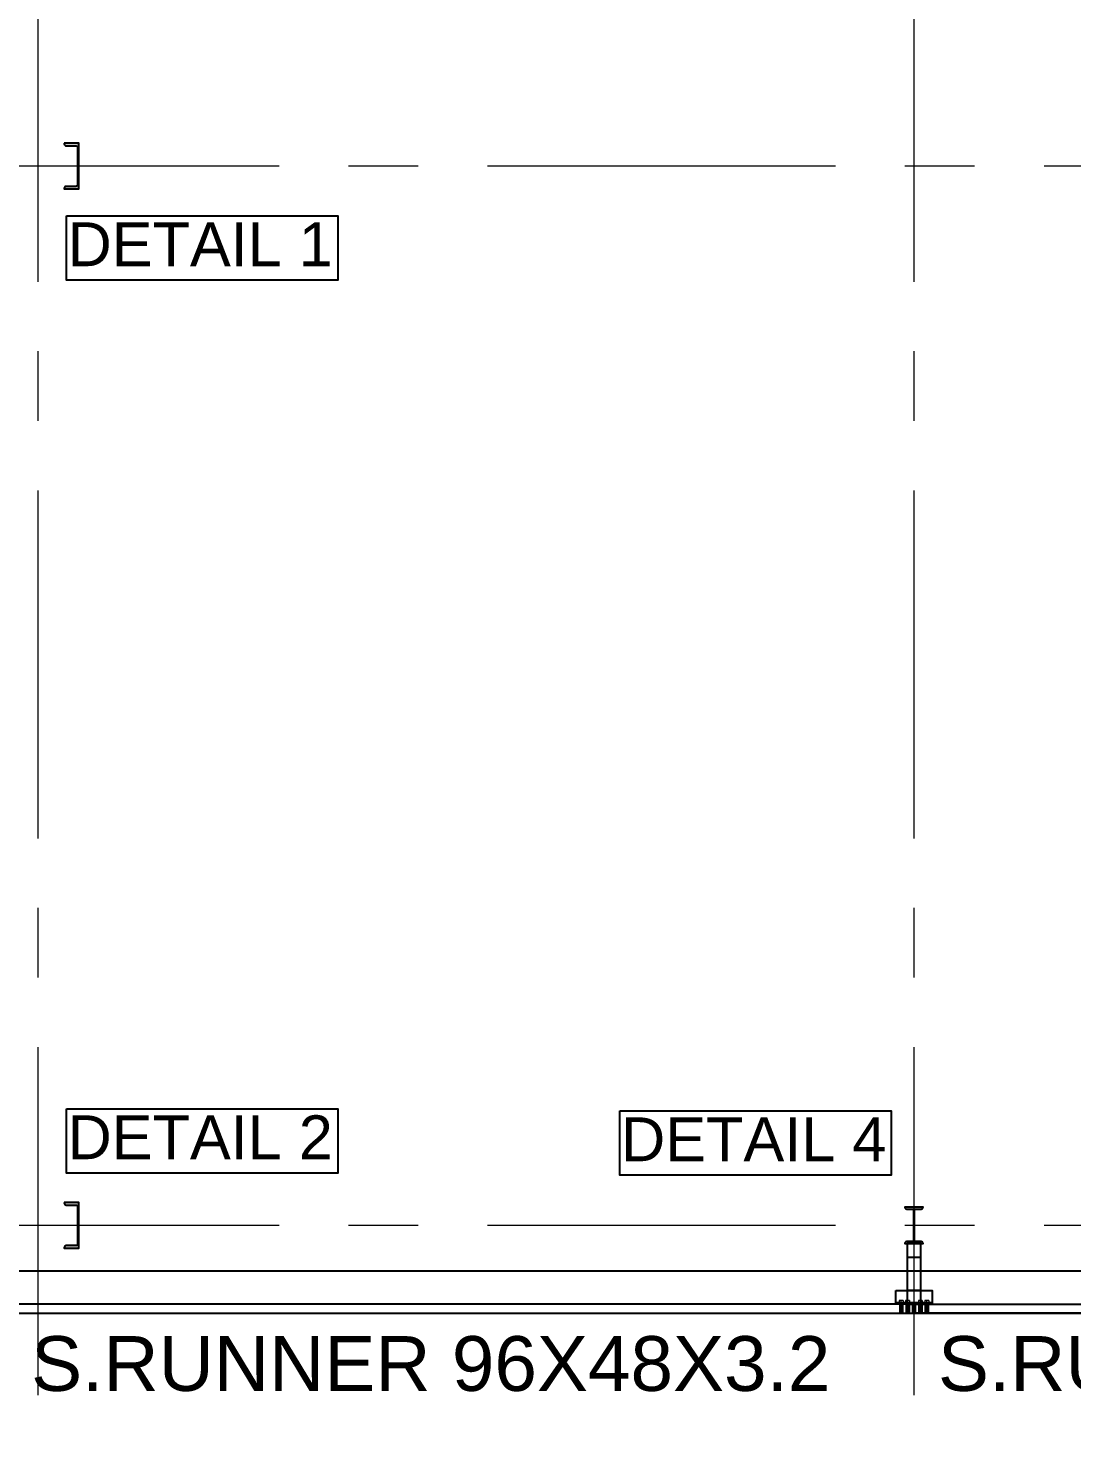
# Model space of a CAD drawing. Header units: millimetres. Extents: x 3470347 to 5996549, y -3470518 to 17149644.
# Drawn here: x 4833020 to 4838737, y 6610408 to 6618142 of the extents above; entities that cross this region are included whole.
import ezdxf
from ezdxf.enums import TextEntityAlignment as Align

# ---------------------------------------------------------------- set-up
doc = ezdxf.new("R2010")
doc.units = ezdxf.units.MM
doc.header["$MEASUREMENT"] = 0
doc.linetypes.add('CENTER', pattern=[50.8, 31.75, -6.35, 6.35, -6.35])
doc.layers.get('0').update_dxf_attribs({"linetype": 'CONTINUOUS', "lineweight": 25})
doc.layers.add('5', color=3, linetype='CONTINUOUS')
doc.layers.add('lintel', color=2, linetype='CONTINUOUS')
for name, color, linetype, lineweight in [('CENTER', 8, 'CENTER', 0), ('channnel', 2, 'CONTINUOUS', 15), ('rRCC 2', 40, 'CONTINUOUS', 15)]:
    doc.layers.add(name, color=color, linetype=linetype, lineweight=lineweight)
doc.styles.add('PDF Arial', font='arial.ttf')
doc.styles.add('TEXT3', font='geniso.shx')
doc.styles.add('TITLE', font='arial.ttf')

msp = doc.modelspace()

# ---------------------------------------------------------------- hatches: boundary and pattern name
at = {"transparency": 33554559}
h = msp.add_hatch(color=1, dxfattribs=at)
h.dxf.hatch_style = 1
h.paths.add_polyline_path([(4833297.87, 6617512.26), (4833297.87, 6617262.26), (4833217.87, 6617262.26), (4833217.87, 6617266.36, -0.4142136), (4833227.87, 6617276.36), (4833280.77, 6617276.36, 0.4142136), (4833290.77, 6617286.36), (4833290.77, 6617488.16, 0.4142136), (4833280.77, 6617498.16), (4833227.87, 6617498.16, -0.4142136), (4833217.87, 6617508.16), (4833217.87, 6617512.26)])
h = msp.add_hatch(color=1, dxfattribs=at)
h.dxf.hatch_style = 1
h.paths.add_polyline_path([(4833297.87, 6611712.26), (4833297.87, 6611462.26), (4833217.87, 6611462.26), (4833217.87, 6611466.36, -0.4142136), (4833227.87, 6611476.36), (4833280.77, 6611476.36, 0.4142136), (4833290.77, 6611486.36), (4833290.77, 6611688.16, 0.4142136), (4833280.77, 6611698.16), (4833227.87, 6611698.16, -0.4142136), (4833217.87, 6611708.16), (4833217.87, 6611712.26)])
h = msp.add_hatch(color=1, dxfattribs=at)
h.dxf.hatch_style = 1
h.paths.add_polyline_path([(4837822.54, 6611487.26), (4837922.54, 6611487.26), (4837922.54, 6611488.06, 0.4142136), (4837912.54, 6611498.06), (4837875.39, 6611498.06), (4837875.39, 6611676.46), (4837912.54, 6611676.46, 0.4142136), (4837922.54, 6611686.46), (4837922.54, 6611687.26), (4837822.54, 6611687.26), (4837822.54, 6611686.46, 0.4142136), (4837832.54, 6611676.46), (4837869.69, 6611676.46), (4837869.69, 6611498.06), (4837832.54, 6611498.06, 0.4142136), (4837822.54, 6611488.06)])

# ---------------------------------------------------------------- linework, layer by layer
at = {"color": 3}
msp.add_line((4837972.54, 6611163.26, 0), (4837772.54, 6611163.26, 0), dxfattribs=at)
at = {"color": 8, "linetype": 'ByBlock'}
for p, q in [((4837794.54, 6611163.26, 0), (4837794.54, 6611107.26, 0)), ((4837802.54, 6611163.26, 0), (4837802.54, 6611107.26, 0)), ((4837810.54, 6611163.26, 0), (4837810.54, 6611107.26, 0)), ((4837829.54, 6611163.26, 0), (4837829.54, 6611107.26, 0)), ((4837837.54, 6611163.26, 0), (4837837.54, 6611107.26, 0)), ((4837845.54, 6611163.26, 0), (4837845.54, 6611107.26, 0)), ((4837899.54, 6611163.26, 0), (4837899.54, 6611107.26, 0)), ((4837907.54, 6611163.26, 0), (4837907.54, 6611107.26, 0)), ((4837915.54, 6611163.26, 0), (4837915.54, 6611107.26, 0)), ((4837934.54, 6611163.26, 0), (4837934.54, 6611107.26, 0)), ((4837942.54, 6611163.26, 0), (4837942.54, 6611107.26, 0)), ((4837950.54, 6611163.26, 0), (4837950.54, 6611107.26, 0))]:
    msp.add_line(p, q, dxfattribs=at)
at = {"color": 2}
for p, q in [((4837865.87, 6611155.26, 0), (4837865.87, 6611107.26, 0)), ((4837865.87, 6611155.26, 0), (4837865.87, 6611107.26, 0)), ((4837879.2, 6611155.26, 0), (4837879.2, 6611107.26, 0)), ((4837879.2, 6611155.26, 0), (4837879.2, 6611107.26, 0))]:
    msp.add_line(p, q, dxfattribs=at)
at = {"color": 1, "elevation": 0}
for points in [[(4833217.87, 6617512.26), (4833217.87, 6617508.16, 0.4142136), (4833227.87, 6617498.16), (4833280.77, 6617498.16, -0.4142136), (4833290.77, 6617488.16), (4833290.77, 6617286.36, -0.4142136), (4833280.77, 6617276.36), (4833227.87, 6617276.36, 0.4142136), (4833217.87, 6617266.36), (4833217.87, 6617262.26), (4833297.87, 6617262.26), (4833297.87, 6617512.26)], [(4833217.87, 6611712.26), (4833217.87, 6611708.16, 0.4142136), (4833227.87, 6611698.16), (4833280.77, 6611698.16, -0.4142136), (4833290.77, 6611688.16), (4833290.77, 6611486.36, -0.4142136), (4833280.77, 6611476.36), (4833227.87, 6611476.36, 0.4142136), (4833217.87, 6611466.36), (4833217.87, 6611462.26), (4833297.87, 6611462.26), (4833297.87, 6611712.26)], [(4837875.39, 6611498.06), (4837875.39, 6611676.46), (4837912.54, 6611676.46, 0.4142136), (4837922.54, 6611686.46), (4837922.54, 6611687.26), (4837822.54, 6611687.26), (4837822.54, 6611686.46, 0.4142136), (4837832.54, 6611676.46), (4837869.69, 6611676.46), (4837869.69, 6611498.06), (4837832.54, 6611498.06, 0.4142136), (4837822.54, 6611488.06), (4837822.54, 6611487.26), (4837922.54, 6611487.26), (4837922.54, 6611488.06, 0.4142136), (4837912.54, 6611498.06)]]:
    msp.add_lwpolyline(points, format="xyb", close=True, dxfattribs=at)
at = {"color": 3, "elevation": 0}
for points in [[(4837910.04, 6611412.26), (4837910.04, 6611487.26), (4837835.04, 6611487.26), (4837835.04, 6611412.26)], [(4837772.54, 6611230.26), (4837972.54, 6611230.26), (4837972.54, 6611155.26), (4837772.54, 6611155.26)], [(4837910.04, 6611155.26), (4837910.04, 6611230.26), (4837835.04, 6611230.26), (4837835.04, 6611155.26)]]:
    msp.add_lwpolyline(points, close=True, dxfattribs=at)
at = {"color": 6, "linetype": 'ByBlock', "elevation": 0}
for points in [[(4832892.04, 6611155.26), (4832892.04, 6611107.26), (4837865.87, 6611107.26), (4837865.87, 6611155.26)], [(4842686.54, 6611155.26), (4842686.54, 6611107.26), (4837879.2, 6611107.26), (4837879.2, 6611155.26)]]:
    msp.add_lwpolyline(points, close=True, dxfattribs=at)
at = {"layer": 'CENTER', "color": 8, "ltscale": 60}
for p, q in [((4864873.95, 6617387.26, 0), (4827811.52, 6617387.26, 0)), ((4864873.95, 6611587.26, 0), (4827811.52, 6611587.26, 0))]:
    msp.add_line(p, q, dxfattribs=at)
at = {"layer": 'channnel', "color": 8, "linetype": 'ByBlock'}
for p, q in [((4837791.87, 6611175.58, 0), (4837791.87, 6611163.26, 0)), ((4837791.87, 6611163.26, 0), (4837813.2, 6611163.26, 0)), ((4837794.54, 6611163.26, 0), (4837794.54, 6611107.26, 0)), ((4837810.54, 6611148.86, 0), (4837794.54, 6611148.86, 0)), ((4837802.54, 6611163.26, 0), (4837802.54, 6611175.58, 0)), ((4837810.54, 6611163.26, 0), (4837810.54, 6611107.26, 0)), ((4837813.2, 6611175.58, 0), (4837813.2, 6611163.26, 0)), ((4837826.87, 6611175.58, 0), (4837826.87, 6611163.26, 0)), ((4837826.87, 6611163.26, 0), (4837848.2, 6611163.26, 0)), ((4837829.54, 6611163.26, 0), (4837829.54, 6611107.26, 0)), ((4837845.54, 6611148.86, 0), (4837829.54, 6611148.86, 0)), ((4837837.54, 6611163.26, 0), (4837837.54, 6611175.58, 0)), ((4837845.54, 6611163.26, 0), (4837845.54, 6611107.26, 0)), ((4837848.2, 6611175.58, 0), (4837848.2, 6611163.26, 0)), ((4837896.87, 6611175.58, 0), (4837896.87, 6611163.26, 0)), ((4837918.2, 6611163.26, 0), (4837896.87, 6611163.26, 0)), ((4837899.54, 6611163.26, 0), (4837899.54, 6611107.26, 0)), ((4837899.54, 6611148.86, 0), (4837915.54, 6611148.86, 0)), ((4837907.54, 6611163.26, 0), (4837907.54, 6611175.58, 0)), ((4837915.54, 6611163.26, 0), (4837915.54, 6611107.26, 0)), ((4837918.2, 6611175.58, 0), (4837918.2, 6611163.26, 0)), ((4837931.87, 6611175.58, 0), (4837931.87, 6611163.26, 0)), ((4837953.2, 6611163.26, 0), (4837931.87, 6611163.26, 0)), ((4837934.54, 6611163.26, 0), (4837934.54, 6611107.26, 0)), ((4837934.54, 6611148.86, 0), (4837950.54, 6611148.86, 0)), ((4837942.54, 6611163.26, 0), (4837942.54, 6611175.58, 0)), ((4837950.54, 6611163.26, 0), (4837950.54, 6611107.26, 0)), ((4837953.2, 6611175.58, 0), (4837953.2, 6611163.26, 0)), ((4837794.54, 6611107.26, 0), (4837810.54, 6611107.26, 0)), ((4837829.54, 6611107.26, 0), (4837845.54, 6611107.26, 0)), ((4837915.54, 6611107.26, 0), (4837899.54, 6611107.26, 0)), ((4837950.54, 6611107.26, 0), (4837934.54, 6611107.26, 0))]:
    msp.add_line(p, q, dxfattribs=at)
at = {"layer": 'channnel', "color": 8, "linetype": 'Continuous'}
for p, q in [((4837794.79, 6611149.52, 0), (4837794.54, 6611149.4, 0)), ((4837809.64, 6611148.86, 0), (4837794.54, 6611141.82, 0)), ((4837803.14, 6611148.86, 0), (4837794.54, 6611144.85, 0)), ((4837796.63, 6611148.86, 0), (4837794.54, 6611147.89, 0)), ((4837794.79, 6611146.49, 0), (4837794.54, 6611146.37, 0)), ((4837810.54, 6611146.24, 0), (4837794.54, 6611138.78, 0)), ((4837794.79, 6611143.45, 0), (4837794.54, 6611143.34, 0)), ((4837810.54, 6611143.21, 0), (4837794.54, 6611135.75, 0)), ((4837810.54, 6611140.64, 0), (4837794.54, 6611133.18, 0)), ((4837794.79, 6611140.42, 0), (4837794.54, 6611140.3, 0)), ((4837810.54, 6611140.18, 0), (4837794.54, 6611132.72, 0)), ((4837810.54, 6611140.04, 0), (4837794.54, 6611139.24, 0)), ((4837810.54, 6611134.11, 0), (4837794.54, 6611138.65, 0)), ((4837810.54, 6611137.6, 0), (4837794.54, 6611130.14, 0)), ((4837794.79, 6611137.38, 0), (4837794.54, 6611137.27, 0)), ((4837810.54, 6611137.14, 0), (4837794.54, 6611129.68, 0)), ((4837810.54, 6611131.67, 0), (4837794.54, 6611136.21, 0)), ((4837810.54, 6611134.57, 0), (4837794.54, 6611127.11, 0)), ((4837794.79, 6611134.35, 0), (4837794.54, 6611134.23, 0)), ((4837810.54, 6611131.53, 0), (4837794.54, 6611124.07, 0)), ((4837810.54, 6611131.07, 0), (4837794.54, 6611130.28, 0)), ((4837810.54, 6611128.5, 0), (4837794.54, 6611121.04, 0)), ((4837810.54, 6611125.47, 0), (4837794.54, 6611118, 0)), ((4837810.54, 6611122.43, 0), (4837794.54, 6611114.97, 0)), ((4837806.39, 6611148.86, 0), (4837795.12, 6611143.61, 0)), ((4837799.88, 6611148.86, 0), (4837795.12, 6611146.64, 0)), ((4837809.96, 6611147.49, 0), (4837795.12, 6611140.57, 0)), ((4837809.96, 6611144.46, 0), (4837795.12, 6611137.54, 0)), ((4837809.96, 6611141.42, 0), (4837795.12, 6611134.5, 0)), ((4837809.96, 6611141.29, 0), (4837795.12, 6611141.03, 0)), ((4837809.96, 6611135.35, 0), (4837795.12, 6611140.43, 0)), ((4837809.96, 6611138.85, 0), (4837795.12, 6611131.93, 0)), ((4837809.96, 6611138.39, 0), (4837795.12, 6611131.47, 0)), ((4837809.96, 6611138.25, 0), (4837795.12, 6611138, 0)), ((4837809.96, 6611135.81, 0), (4837795.12, 6611128.9, 0)), ((4837809.96, 6611129.88, 0), (4837795.12, 6611134.96, 0)), ((4837809.96, 6611132.78, 0), (4837795.12, 6611125.86, 0)), ((4837809.96, 6611132.32, 0), (4837795.12, 6611132.07, 0)), ((4837809.96, 6611129.75, 0), (4837795.12, 6611122.83, 0)), ((4837809.96, 6611126.71, 0), (4837795.12, 6611119.79, 0)), ((4837809.96, 6611123.68, 0), (4837795.12, 6611116.76, 0)), ((4837829.79, 6611149.52, 0), (4837829.54, 6611149.4, 0)), ((4837844.64, 6611148.86, 0), (4837829.54, 6611141.82, 0)), ((4837838.14, 6611148.86, 0), (4837829.54, 6611144.85, 0)), ((4837831.63, 6611148.86, 0), (4837829.54, 6611147.89, 0)), ((4837829.79, 6611146.49, 0), (4837829.54, 6611146.37, 0)), ((4837845.54, 6611146.24, 0), (4837829.54, 6611138.78, 0)), ((4837829.79, 6611143.45, 0), (4837829.54, 6611143.34, 0)), ((4837845.54, 6611143.21, 0), (4837829.54, 6611135.75, 0)), ((4837845.54, 6611140.64, 0), (4837829.54, 6611133.18, 0)), ((4837829.79, 6611140.42, 0), (4837829.54, 6611140.3, 0)), ((4837845.54, 6611140.18, 0), (4837829.54, 6611132.72, 0)), ((4837845.54, 6611140.04, 0), (4837829.54, 6611139.24, 0)), ((4837845.54, 6611134.11, 0), (4837829.54, 6611138.65, 0)), ((4837845.54, 6611137.6, 0), (4837829.54, 6611130.14, 0)), ((4837829.79, 6611137.38, 0), (4837829.54, 6611137.27, 0)), ((4837845.54, 6611137.14, 0), (4837829.54, 6611129.68, 0)), ((4837845.54, 6611131.67, 0), (4837829.54, 6611136.21, 0)), ((4837845.54, 6611134.57, 0), (4837829.54, 6611127.11, 0)), ((4837829.79, 6611134.35, 0), (4837829.54, 6611134.23, 0)), ((4837845.54, 6611131.53, 0), (4837829.54, 6611124.07, 0)), ((4837845.54, 6611131.07, 0), (4837829.54, 6611130.28, 0)), ((4837845.54, 6611128.5, 0), (4837829.54, 6611121.04, 0)), ((4837845.54, 6611125.47, 0), (4837829.54, 6611118, 0)), ((4837845.54, 6611122.43, 0), (4837829.54, 6611114.97, 0)), ((4837841.39, 6611148.86, 0), (4837830.12, 6611143.61, 0)), ((4837834.88, 6611148.86, 0), (4837830.12, 6611146.64, 0)), ((4837844.96, 6611147.49, 0), (4837830.12, 6611140.57, 0)), ((4837844.96, 6611144.46, 0), (4837830.12, 6611137.54, 0)), ((4837844.96, 6611141.42, 0), (4837830.12, 6611134.5, 0)), ((4837844.96, 6611141.29, 0), (4837830.12, 6611141.03, 0)), ((4837844.96, 6611135.35, 0), (4837830.12, 6611140.43, 0)), ((4837844.96, 6611138.85, 0), (4837830.12, 6611131.93, 0)), ((4837844.96, 6611138.39, 0), (4837830.12, 6611131.47, 0)), ((4837844.96, 6611138.25, 0), (4837830.12, 6611138, 0)), ((4837844.96, 6611135.81, 0), (4837830.12, 6611128.9, 0)), ((4837844.96, 6611129.88, 0), (4837830.12, 6611134.96, 0)), ((4837844.96, 6611132.78, 0), (4837830.12, 6611125.86, 0)), ((4837844.96, 6611132.32, 0), (4837830.12, 6611132.07, 0)), ((4837844.96, 6611129.75, 0), (4837830.12, 6611122.83, 0)), ((4837844.96, 6611126.71, 0), (4837830.12, 6611119.79, 0)), ((4837844.96, 6611123.68, 0), (4837830.12, 6611116.76, 0)), ((4837899.54, 6611146.24, 0), (4837915.54, 6611138.78, 0)), ((4837899.54, 6611143.21, 0), (4837915.54, 6611135.75, 0)), ((4837899.54, 6611140.64, 0), (4837915.54, 6611133.18, 0)), ((4837899.54, 6611140.18, 0), (4837915.54, 6611132.72, 0)), ((4837899.54, 6611140.04, 0), (4837915.54, 6611139.24, 0)), ((4837899.54, 6611134.11, 0), (4837915.54, 6611138.65, 0)), ((4837899.54, 6611137.6, 0), (4837915.54, 6611130.14, 0)), ((4837899.54, 6611137.14, 0), (4837915.54, 6611129.68, 0)), ((4837899.54, 6611131.67, 0), (4837915.54, 6611136.21, 0)), ((4837899.54, 6611134.57, 0), (4837915.54, 6611127.11, 0)), ((4837899.54, 6611131.53, 0), (4837915.54, 6611124.07, 0)), ((4837899.54, 6611131.07, 0), (4837915.54, 6611130.28, 0)), ((4837899.54, 6611128.5, 0), (4837915.54, 6611121.04, 0)), ((4837899.54, 6611125.47, 0), (4837915.54, 6611118, 0)), ((4837899.54, 6611122.43, 0), (4837915.54, 6611114.97, 0)), ((4837900.12, 6611147.49, 0), (4837914.96, 6611140.57, 0)), ((4837900.12, 6611144.46, 0), (4837914.96, 6611137.54, 0)), ((4837900.12, 6611141.42, 0), (4837914.96, 6611134.5, 0)), ((4837900.12, 6611141.29, 0), (4837914.96, 6611141.03, 0)), ((4837900.12, 6611135.35, 0), (4837914.96, 6611140.43, 0)), ((4837900.12, 6611138.85, 0), (4837914.96, 6611131.93, 0)), ((4837900.12, 6611138.39, 0), (4837914.96, 6611131.47, 0)), ((4837900.12, 6611138.25, 0), (4837914.96, 6611138, 0)), ((4837900.12, 6611135.81, 0), (4837914.96, 6611128.9, 0)), ((4837900.12, 6611129.88, 0), (4837914.96, 6611134.96, 0)), ((4837900.12, 6611132.78, 0), (4837914.96, 6611125.86, 0)), ((4837900.12, 6611132.32, 0), (4837914.96, 6611132.07, 0)), ((4837900.12, 6611129.75, 0), (4837914.96, 6611122.83, 0)), ((4837900.12, 6611126.71, 0), (4837914.96, 6611119.79, 0)), ((4837900.12, 6611123.68, 0), (4837914.96, 6611116.76, 0)), ((4837900.43, 6611148.86, 0), (4837915.54, 6611141.82, 0)), ((4837903.68, 6611148.86, 0), (4837914.96, 6611143.61, 0)), ((4837906.94, 6611148.86, 0), (4837915.54, 6611144.85, 0)), ((4837910.19, 6611148.86, 0), (4837914.96, 6611146.64, 0)), ((4837913.44, 6611148.86, 0), (4837915.54, 6611147.89, 0)), ((4837915.29, 6611149.52, 0), (4837915.54, 6611149.4, 0)), ((4837915.29, 6611146.49, 0), (4837915.54, 6611146.37, 0)), ((4837915.29, 6611143.45, 0), (4837915.54, 6611143.34, 0)), ((4837915.29, 6611140.42, 0), (4837915.54, 6611140.3, 0)), ((4837915.29, 6611137.38, 0), (4837915.54, 6611137.27, 0)), ((4837915.29, 6611134.35, 0), (4837915.54, 6611134.23, 0)), ((4837934.54, 6611146.24, 0), (4837950.54, 6611138.78, 0)), ((4837934.54, 6611143.21, 0), (4837950.54, 6611135.75, 0)), ((4837934.54, 6611140.64, 0), (4837950.54, 6611133.18, 0)), ((4837934.54, 6611140.18, 0), (4837950.54, 6611132.72, 0)), ((4837934.54, 6611140.04, 0), (4837950.54, 6611139.24, 0)), ((4837934.54, 6611134.11, 0), (4837950.54, 6611138.65, 0)), ((4837934.54, 6611137.6, 0), (4837950.54, 6611130.14, 0)), ((4837934.54, 6611137.14, 0), (4837950.54, 6611129.68, 0)), ((4837934.54, 6611131.67, 0), (4837950.54, 6611136.21, 0)), ((4837934.54, 6611134.57, 0), (4837950.54, 6611127.11, 0)), ((4837934.54, 6611131.53, 0), (4837950.54, 6611124.07, 0)), ((4837934.54, 6611131.07, 0), (4837950.54, 6611130.28, 0)), ((4837934.54, 6611128.5, 0), (4837950.54, 6611121.04, 0)), ((4837934.54, 6611125.47, 0), (4837950.54, 6611118, 0)), ((4837934.54, 6611122.43, 0), (4837950.54, 6611114.97, 0)), ((4837935.12, 6611147.49, 0), (4837949.96, 6611140.57, 0)), ((4837935.12, 6611144.46, 0), (4837949.96, 6611137.54, 0)), ((4837935.12, 6611141.42, 0), (4837949.96, 6611134.5, 0)), ((4837935.12, 6611141.29, 0), (4837949.96, 6611141.03, 0)), ((4837935.12, 6611135.35, 0), (4837949.96, 6611140.43, 0)), ((4837935.12, 6611138.85, 0), (4837949.96, 6611131.93, 0)), ((4837935.12, 6611138.39, 0), (4837949.96, 6611131.47, 0)), ((4837935.12, 6611138.25, 0), (4837949.96, 6611138, 0)), ((4837935.12, 6611135.81, 0), (4837949.96, 6611128.9, 0)), ((4837935.12, 6611129.88, 0), (4837949.96, 6611134.96, 0)), ((4837935.12, 6611132.78, 0), (4837949.96, 6611125.86, 0)), ((4837935.12, 6611132.32, 0), (4837949.96, 6611132.07, 0)), ((4837935.12, 6611129.75, 0), (4837949.96, 6611122.83, 0)), ((4837935.12, 6611126.71, 0), (4837949.96, 6611119.79, 0)), ((4837935.12, 6611123.68, 0), (4837949.96, 6611116.76, 0)), ((4837935.43, 6611148.86, 0), (4837950.54, 6611141.82, 0)), ((4837938.68, 6611148.86, 0), (4837949.96, 6611143.61, 0)), ((4837941.94, 6611148.86, 0), (4837950.54, 6611144.85, 0)), ((4837945.19, 6611148.86, 0), (4837949.96, 6611146.64, 0)), ((4837948.44, 6611148.86, 0), (4837950.54, 6611147.89, 0)), ((4837950.29, 6611149.52, 0), (4837950.54, 6611149.4, 0)), ((4837950.29, 6611146.49, 0), (4837950.54, 6611146.37, 0)), ((4837950.29, 6611143.45, 0), (4837950.54, 6611143.34, 0)), ((4837950.29, 6611140.42, 0), (4837950.54, 6611140.3, 0)), ((4837950.29, 6611137.38, 0), (4837950.54, 6611137.27, 0)), ((4837950.29, 6611134.35, 0), (4837950.54, 6611134.23, 0)), ((4837809.96, 6611119.13, 0), (4837794.54, 6611111.94, 0)), ((4837809.96, 6611116.09, 0), (4837794.54, 6611108.9, 0)), ((4837810.54, 6611120.91, 0), (4837795.12, 6611113.72, 0)), ((4837810.54, 6611117.88, 0), (4837795.12, 6611110.69, 0)), ((4837810.54, 6611114.85, 0), (4837795.12, 6611107.66, 0)), ((4837809.96, 6611113.06, 0), (4837797.53, 6611107.26, 0)), ((4837810.54, 6611111.81, 0), (4837800.78, 6611107.26, 0)), ((4837809.96, 6611110.02, 0), (4837804.03, 6611107.26, 0)), ((4837810.54, 6611108.78, 0), (4837807.29, 6611107.26, 0)), ((4837844.96, 6611119.13, 0), (4837829.54, 6611111.94, 0)), ((4837844.96, 6611116.09, 0), (4837829.54, 6611108.9, 0)), ((4837845.54, 6611120.91, 0), (4837830.12, 6611113.72, 0)), ((4837845.54, 6611117.88, 0), (4837830.12, 6611110.69, 0)), ((4837845.54, 6611114.85, 0), (4837830.12, 6611107.66, 0)), ((4837844.96, 6611113.06, 0), (4837832.53, 6611107.26, 0)), ((4837845.54, 6611111.81, 0), (4837835.78, 6611107.26, 0)), ((4837844.96, 6611110.02, 0), (4837839.03, 6611107.26, 0)), ((4837845.54, 6611108.78, 0), (4837842.29, 6611107.26, 0)), ((4837899.54, 6611120.91, 0), (4837914.96, 6611113.72, 0)), ((4837899.54, 6611117.88, 0), (4837914.96, 6611110.69, 0)), ((4837899.54, 6611114.85, 0), (4837914.96, 6611107.66, 0)), ((4837899.54, 6611111.81, 0), (4837909.29, 6611107.26, 0)), ((4837899.54, 6611108.78, 0), (4837902.79, 6611107.26, 0)), ((4837900.12, 6611119.13, 0), (4837915.54, 6611111.94, 0)), ((4837900.12, 6611116.09, 0), (4837915.54, 6611108.9, 0)), ((4837900.12, 6611113.06, 0), (4837912.55, 6611107.26, 0)), ((4837900.12, 6611110.02, 0), (4837906.04, 6611107.26, 0)), ((4837934.54, 6611120.91, 0), (4837949.96, 6611113.72, 0)), ((4837934.54, 6611117.88, 0), (4837949.96, 6611110.69, 0)), ((4837934.54, 6611114.85, 0), (4837949.96, 6611107.66, 0)), ((4837934.54, 6611111.81, 0), (4837944.29, 6611107.26, 0)), ((4837934.54, 6611108.78, 0), (4837937.79, 6611107.26, 0)), ((4837935.12, 6611119.13, 0), (4837950.54, 6611111.94, 0)), ((4837935.12, 6611116.09, 0), (4837950.54, 6611108.9, 0)), ((4837935.12, 6611113.06, 0), (4837947.55, 6611107.26, 0)), ((4837935.12, 6611110.02, 0), (4837941.04, 6611107.26, 0))]:
    msp.add_line(p, q, dxfattribs=at)
at = {"layer": 'channnel', "color": 8, "linetype": 'ByBlock'}
for centre in [(4837797.2, 6611162.04, 0), (4837807.87, 6611162.04, 0), (4837832.2, 6611162.04, 0), (4837842.87, 6611162.04, 0), (4837902.2, 6611162.04, 0), (4837912.87, 6611162.04, 0), (4837937.2, 6611162.04, 0), (4837947.87, 6611162.04, 0)]:
    msp.add_arc(centre, 14.55, 68.498425, 111.501575, dxfattribs=at)
at = {"layer": 'channnel', "color": 8, "linetype": 'Continuous'}
for centre, radius, start, end in [((4837802.39, 6611136.02, 0), 8.28, 161.528402, 208.566099), ((4837794.83, 6611147.26, 0), 0.688, 115, 295), ((4837794.83, 6611144.23, 0), 0.688, 115, 295), ((4837794.83, 6611141.19, 0), 0.688, 115, 295), ((4837794.83, 6611138.62, 0), 0.688, 115, 295), ((4837794.83, 6611138.16, 0), 0.688, 115, 295), ((4837794.83, 6611135.59, 0), 0.688, 115, 295), ((4837794.83, 6611135.13, 0), 0.688, 115, 295), ((4837794.83, 6611132.55, 0), 0.688, 115, 295), ((4837794.83, 6611132.09, 0), 0.688, 115, 295), ((4837794.83, 6611129.52, 0), 0.687, 115, 295), ((4837794.83, 6611126.48, 0), 0.688, 115, 295), ((4837794.83, 6611123.45, 0), 0.688, 115, 295), ((4837774.11, 6611136.78, 0), 21.43, 342.355169, 11.458711), ((4837774.11, 6611136.18, 0), 21.43, 342.355169, 11.458711), ((4837830.96, 6611134.14, 0), 21.43, 162.355169, 191.458711), ((4837810.25, 6611146.87, 0), 0.687, 295, 115), ((4837810.25, 6611143.83, 0), 0.687, 295, 115), ((4837810.25, 6611140.8, 0), 0.687, 295, 115), ((4837810.25, 6611140.66, 0), 0.688, 295, 115), ((4837810.25, 6611138.23, 0), 0.687, 295, 115), ((4837810.25, 6611137.76, 0), 0.687, 295, 115), ((4837802.69, 6611134.29, 0), 8.28, 341.528402, 28.566099), ((4837810.25, 6611135.19, 0), 0.688, 295, 115), ((4837810.25, 6611134.73, 0), 0.687, 295, 115), ((4837810.25, 6611132.16, 0), 0.688, 295, 115), ((4837810.25, 6611131.7, 0), 0.687, 295, 115), ((4837810.25, 6611129.12, 0), 0.687, 295, 115), ((4837810.25, 6611126.09, 0), 0.688, 295, 115), ((4837810.25, 6611123.05, 0), 0.688, 295, 115), ((4837837.39, 6611136.02, 0), 8.28, 161.528402, 208.566099), ((4837829.83, 6611147.26, 0), 0.688, 115, 295), ((4837829.83, 6611144.23, 0), 0.688, 115, 295), ((4837829.83, 6611141.19, 0), 0.688, 115, 295), ((4837829.83, 6611138.62, 0), 0.688, 115, 295), ((4837829.83, 6611138.16, 0), 0.688, 115, 295), ((4837829.83, 6611135.59, 0), 0.688, 115, 295), ((4837829.83, 6611135.13, 0), 0.688, 115, 295), ((4837829.83, 6611132.55, 0), 0.688, 115, 295), ((4837829.83, 6611132.09, 0), 0.688, 115, 295), ((4837829.83, 6611129.52, 0), 0.687, 115, 295), ((4837829.83, 6611126.48, 0), 0.688, 115, 295), ((4837829.83, 6611123.45, 0), 0.688, 115, 295), ((4837809.11, 6611136.78, 0), 21.43, 342.355169, 11.458711), ((4837809.11, 6611136.18, 0), 21.43, 342.355169, 11.458711), ((4837865.96, 6611134.14, 0), 21.43, 162.355169, 191.458711), ((4837845.25, 6611146.87, 0), 0.687, 295, 115), ((4837845.25, 6611143.83, 0), 0.687, 295, 115), ((4837845.25, 6611140.8, 0), 0.687, 295, 115), ((4837845.25, 6611140.66, 0), 0.688, 295, 115), ((4837845.25, 6611138.23, 0), 0.687, 295, 115), ((4837845.25, 6611137.76, 0), 0.687, 295, 115), ((4837837.69, 6611134.29, 0), 8.28, 341.528402, 28.566099), ((4837845.25, 6611135.19, 0), 0.688, 295, 115), ((4837845.25, 6611134.73, 0), 0.687, 295, 115), ((4837845.25, 6611132.16, 0), 0.688, 295, 115), ((4837845.25, 6611131.7, 0), 0.687, 295, 115), ((4837845.25, 6611129.12, 0), 0.687, 295, 115), ((4837845.25, 6611126.09, 0), 0.688, 295, 115), ((4837845.25, 6611123.05, 0), 0.688, 295, 115), ((4837907.39, 6611134.29, 0), 8.28, 151.433901, 198.471598), ((4837899.83, 6611146.87, 0), 0.687, 65, 245), ((4837899.83, 6611143.83, 0), 0.687, 65, 245), ((4837899.83, 6611140.8, 0), 0.687, 65, 245), ((4837899.83, 6611140.66, 0), 0.688, 65, 245), ((4837899.83, 6611138.23, 0), 0.687, 65, 245), ((4837899.83, 6611137.76, 0), 0.687, 65, 245), ((4837899.83, 6611135.19, 0), 0.688, 65, 245), ((4837899.83, 6611134.73, 0), 0.687, 65, 245), ((4837899.83, 6611132.16, 0), 0.688, 65, 245), ((4837899.83, 6611131.7, 0), 0.687, 65, 245), ((4837899.83, 6611129.12, 0), 0.687, 65, 245), ((4837899.83, 6611126.09, 0), 0.688, 65, 245), ((4837899.83, 6611123.05, 0), 0.688, 65, 245), ((4837879.11, 6611134.14, 0), 21.43, 348.541289, 17.644831), ((4837935.96, 6611136.78, 0), 21.43, 168.541289, 197.644831), ((4837935.96, 6611136.18, 0), 21.43, 168.541289, 197.644831), ((4837915.25, 6611147.26, 0), 0.688, 245, 65), ((4837915.25, 6611144.23, 0), 0.688, 245, 65), ((4837915.25, 6611141.19, 0), 0.688, 245, 65), ((4837915.25, 6611138.62, 0), 0.688, 245, 65), ((4837915.25, 6611138.16, 0), 0.688, 245, 65), ((4837907.69, 6611136.02, 0), 8.28, 331.433901, 18.471598), ((4837915.25, 6611135.59, 0), 0.688, 245, 65), ((4837915.25, 6611135.13, 0), 0.688, 245, 65), ((4837915.25, 6611132.55, 0), 0.688, 245, 65), ((4837915.25, 6611132.09, 0), 0.688, 245, 65), ((4837915.25, 6611129.52, 0), 0.687, 245, 65), ((4837915.25, 6611126.48, 0), 0.688, 245, 65), ((4837915.25, 6611123.45, 0), 0.688, 245, 65), ((4837942.39, 6611134.29, 0), 8.28, 151.433901, 198.471598), ((4837934.83, 6611146.87, 0), 0.687, 65, 245), ((4837934.83, 6611143.83, 0), 0.687, 65, 245), ((4837934.83, 6611140.8, 0), 0.687, 65, 245), ((4837934.83, 6611140.66, 0), 0.688, 65, 245), ((4837934.83, 6611138.23, 0), 0.687, 65, 245), ((4837934.83, 6611137.76, 0), 0.687, 65, 245), ((4837934.83, 6611135.19, 0), 0.688, 65, 245), ((4837934.83, 6611134.73, 0), 0.687, 65, 245), ((4837934.83, 6611132.16, 0), 0.688, 65, 245), ((4837934.83, 6611131.7, 0), 0.687, 65, 245), ((4837934.83, 6611129.12, 0), 0.687, 65, 245), ((4837934.83, 6611126.09, 0), 0.688, 65, 245), ((4837934.83, 6611123.05, 0), 0.688, 65, 245), ((4837914.11, 6611134.14, 0), 21.43, 348.541289, 17.644831), ((4837970.96, 6611136.78, 0), 21.43, 168.541289, 197.644831), ((4837970.96, 6611136.18, 0), 21.43, 168.541289, 197.644831), ((4837950.25, 6611147.26, 0), 0.688, 245, 65), ((4837950.25, 6611144.23, 0), 0.688, 245, 65), ((4837950.25, 6611141.19, 0), 0.688, 245, 65), ((4837950.25, 6611138.62, 0), 0.688, 245, 65), ((4837950.25, 6611138.16, 0), 0.688, 245, 65), ((4837942.69, 6611136.02, 0), 8.28, 331.433901, 18.471598), ((4837950.25, 6611135.59, 0), 0.688, 245, 65), ((4837950.25, 6611135.13, 0), 0.688, 245, 65), ((4837950.25, 6611132.55, 0), 0.688, 245, 65), ((4837950.25, 6611132.09, 0), 0.688, 245, 65), ((4837950.25, 6611129.52, 0), 0.687, 245, 65), ((4837950.25, 6611126.48, 0), 0.688, 245, 65), ((4837950.25, 6611123.45, 0), 0.688, 245, 65), ((4837794.83, 6611120.42, 0), 0.688, 115, 295), ((4837794.83, 6611117.38, 0), 0.688, 115, 295), ((4837794.83, 6611114.35, 0), 0.688, 115, 295), ((4837794.83, 6611111.31, 0), 0.688, 115, 295), ((4837794.83, 6611108.28, 0), 0.688, 115, 295), ((4837810.25, 6611118.5, 0), 0.688, 295, 115), ((4837810.25, 6611115.47, 0), 0.688, 295, 115), ((4837810.25, 6611112.43, 0), 0.687, 295, 115), ((4837810.25, 6611109.4, 0), 0.688, 295, 115), ((4837829.83, 6611120.42, 0), 0.688, 115, 295), ((4837829.83, 6611117.38, 0), 0.688, 115, 295), ((4837829.83, 6611114.35, 0), 0.688, 115, 295), ((4837829.83, 6611111.31, 0), 0.688, 115, 295), ((4837829.83, 6611108.28, 0), 0.688, 115, 295), ((4837845.25, 6611118.5, 0), 0.688, 295, 115), ((4837845.25, 6611115.47, 0), 0.688, 295, 115), ((4837845.25, 6611112.43, 0), 0.687, 295, 115), ((4837845.25, 6611109.4, 0), 0.688, 295, 115), ((4837899.83, 6611118.5, 0), 0.688, 65, 245), ((4837899.83, 6611115.47, 0), 0.688, 65, 245), ((4837899.83, 6611112.43, 0), 0.687, 65, 245), ((4837899.83, 6611109.4, 0), 0.688, 65, 245), ((4837915.25, 6611120.42, 0), 0.688, 245, 65), ((4837915.25, 6611117.38, 0), 0.688, 245, 65), ((4837915.25, 6611114.35, 0), 0.688, 245, 65), ((4837915.25, 6611111.31, 0), 0.688, 245, 65), ((4837915.25, 6611108.28, 0), 0.688, 245, 65), ((4837934.83, 6611118.5, 0), 0.688, 65, 245), ((4837934.83, 6611115.47, 0), 0.688, 65, 245), ((4837934.83, 6611112.43, 0), 0.687, 65, 245), ((4837934.83, 6611109.4, 0), 0.688, 65, 245), ((4837950.25, 6611120.42, 0), 0.688, 245, 65), ((4837950.25, 6611117.38, 0), 0.688, 245, 65), ((4837950.25, 6611114.35, 0), 0.688, 245, 65), ((4837950.25, 6611111.31, 0), 0.688, 245, 65), ((4837950.25, 6611108.28, 0), 0.688, 245, 65)]:
    msp.add_arc(centre, radius, start, end, dxfattribs=at)
at = {"layer": 'lintel', "color": 1, "linetype": 'ByBlock'}
for points in [[(4833229.29, 6617115.48), (4834716.07, 6617115.48), (4834716.07, 6616762.78), (4833229.29, 6616762.78)], [(4833229.29, 6612225.73), (4834716.07, 6612225.73), (4834716.07, 6611873.04), (4833229.29, 6611873.04)], [(4836261.56, 6612214.45), (4837748.35, 6612214.45), (4837748.35, 6611861.75), (4836261.56, 6611861.75)]]:
    msp.add_lwpolyline(points, close=True, dxfattribs=at)
at = {"layer": 'lintel', "color": 5, "linetype": 'ByBlock', "elevation": 0}
msp.add_lwpolyline([(4837835.04, 6611107.26), (4837910.04, 6611107.26), (4837910.04, 6611487.26), (4837835.04, 6611487.26), (4837835.04, 6611107.26)], dxfattribs=at)

# ---------------------------------------------------------------- texts
at = {"lineweight": 25, "insert": (4809670.7, 6614007.88, 0), "char_height": 222.5378, "width": 60811.1409, "attachment_point": 1, "style": 'TEXT3', "bg_fill": 2}
msp.add_mtext('{\\ftimes new roman|b0|i0|c0|p0;\\L-}', dxfattribs=at)
at = {"layer": '5', "linetype": 'ByBlock', "style": 'TITLE'}
for s, p in [('DETAIL 1', (4833962.12, 6616959.3)), ('DETAIL 2', (4833962.12, 6612069.55)), ('DETAIL 4', (4836994.39, 6612058.27))]:
    msp.add_text(s, height=240, dxfattribs=at).set_placement(p, align=Align.MIDDLE_CENTER)
at = {"layer": 'rRCC 2', "style": 'PDF Arial'}
for p in [(4835225.25, 6610830.59, 0), (4840193.19, 6610830.59, 0)]:
    msp.add_text('S.RUNNER 96X48X3.2', height=300, dxfattribs=at).set_placement(p, align=Align.MIDDLE_CENTER)

# ---------------------------------------------------------------- next in the draw order: linework, layer by layer
at = {"color": 8, "elevation": 0}
for points in [[(4832492.87, 6641107.26), (4832492.87, 6611107.26), (4862492.87, 6611107.26), (4862492.87, 6641107.26)], [(4832722.87, 6640877.26), (4832722.87, 6611337.26), (4862262.87, 6611337.26), (4862262.87, 6640877.26)]]:
    msp.add_lwpolyline(points, close=True, dxfattribs=at)
at = {"layer": 'CENTER', "color": 8, "ltscale": 60}
for p, q in [((4833072.87, 6646090.98, 0), (4833072.87, 6608276.48, 0)), ((4837872.54, 6646090.98, 0), (4837872.54, 6608276.48, 0))]:
    msp.add_line(p, q, dxfattribs=at)

doc.saveas('drawing.dxf')
